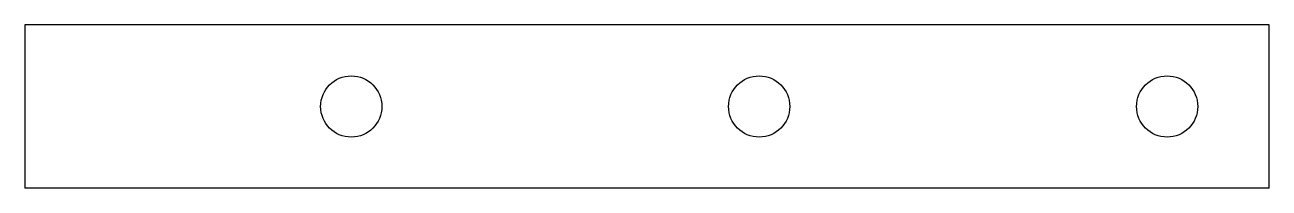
# Model space of a CAD drawing. Header units: millimetres. Extents: x -61 to 0, y 0 to 8.
import ezdxf

# ---------------------------------------------------------------- set-up
doc = ezdxf.new("R2010")
doc.units = ezdxf.units.MM

msp = doc.modelspace()

# ---------------------------------------------------------------- linework, layer by layer
at = {"color": 7, "linetype": 'Continuous', "lineweight": 25}
for p, q in [((0, 8), (-61, 8)), ((-61, 8), (-61, 0)), ((0, 0), (0, 8)), ((0, 0), (-61, 0))]:
    msp.add_line(p, q, dxfattribs=at)
for centre in [(-45, 4), (-25, 4), (-5, 4)]:
    msp.add_circle(centre, 1.5, dxfattribs=at)

doc.saveas('drawing.dxf')
